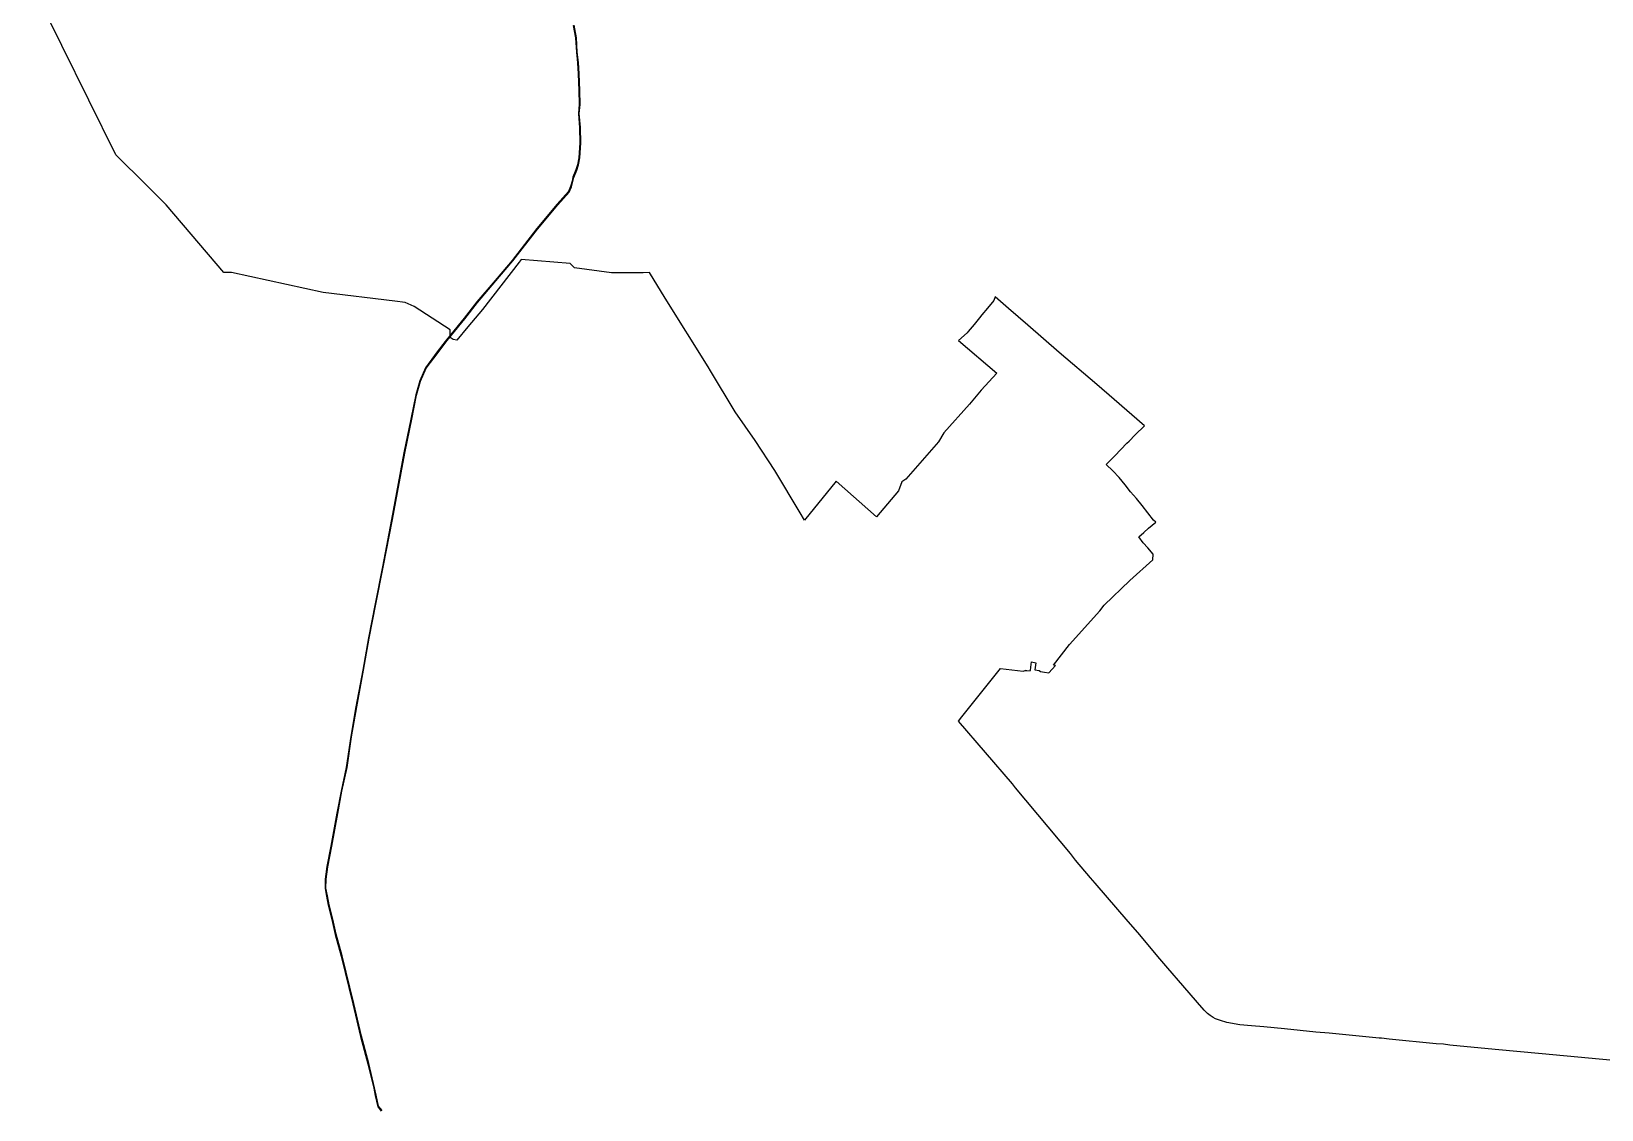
# Model space of a CAD drawing. Extents: x 896 to 2274771, y 652 to 548028.
# Drawn here: x 2232080 to 2239029, y 423140 to 427913 of the extents above; entities that cross this region are included whole.
import ezdxf

# ---------------------------------------------------------------- set-up
doc = ezdxf.new("R2010")
doc.units = 0
doc.header["$MEASUREMENT"] = 0
doc.layers.add('MUNICIPAL', color=14, linetype='CONTINUOUS')
doc.layers.add('Z', color=30, linetype='CONTINUOUS')

msp = doc.modelspace()

# ---------------------------------------------------------------- linework, layer by layer
at = {"layer": 'MUNICIPAL', "linetype": 'Continuous'}
msp.add_lwpolyline([(2239286.81, 423338.32), (2238765.54, 423387.24), (2238558.03, 423406.57), (2238357.48, 423425.85), (2238329.01, 423428.89), (2238296.37, 423430.93), (2238089.17, 423451.57), (2238055.73, 423455.44), (2238044.45, 423456.62), (2237926.68, 423467.39), (2237822.89, 423477.71), (2237764.75, 423482.17), (2237625.7, 423497.15), (2237534.85, 423505.98), (2237479.81, 423510.39), (2237428.48, 423515.86), (2237371.12, 423526.18), (2237343.1, 423534.01), (2237319.94, 423540.99), (2237309.6, 423547.28), (2237296.87, 423556.57), (2237285.49, 423564.95), (2237269.78, 423580.01), (2237240.04, 423613.8), (2237175.63, 423689.05), (2237110.06, 423766.53), (2237074.28, 423807.03), (2236976.49, 423924.02), (2236934.16, 423972.82), (2236787.07, 424142.07), (2236766.79, 424165.41), (2236700.78, 424243.74), (2236691.75, 424255.61), (2236678.12, 424273.64), (2236435.93, 424564.52), (2236421.27, 424582.14), (2236182.41, 424859.22), (2236197.33, 424877.95), (2236298.27, 425004.63), (2236368.31, 425092.53), (2236468.43, 425080.63), (2236481.7, 425085.18), (2236481.43, 425082.34), (2236501.73, 425084.3), (2236503.35, 425098.38), (2236506.04, 425121.76), (2236525.28, 425118.05), (2236521.19, 425086.82), (2236539.39, 425083.48), (2236545.5, 425079.72), (2236545.5, 425079.71), (2236562.96, 425076.78), (2236583.23, 425073.38), (2236611.63, 425105.68), (2236602.69, 425107.83), (2236674.32, 425198.03), (2236808.07, 425347.47), (2236827.08, 425373.36), (2236940.54, 425481.49), (2237043.62, 425573.57), (2237045.03, 425598.21), (2237020.45, 425625.92), (2236999.77, 425648.82), (2236981.12, 425676.04), (2237002.8, 425694.38), (2237023.69, 425713.12), (2237040.53, 425726.75), (2237055.82, 425740.8), (2237046.57, 425748.9), (2237020.74, 425781.81), (2236995.4, 425814.08), (2236970.25, 425844.31), (2236944.57, 425875.19), (2236919.95, 425905.8), (2236893.5, 425937.95), (2236865.61, 425967.02), (2236837.2, 425995.46), (2236838.42, 425996.71), (2236863.44, 426022.26), (2236874.14, 426033.27), (2236901.69, 426061.61), (2236928.67, 426089.27), (2236938.16, 426098.99), (2236965.08, 426126.61), (2237006.79, 426166.59), (2236871.67, 426283.91), (2236794.9, 426350.03), (2236628.79, 426490.81), (2236490.17, 426612.55), (2236404.73, 426686.63), (2236344.47, 426738.36), (2236339.26, 426721.47), (2236311.2, 426687.43), (2236286.38, 426657.3), (2236275.61, 426644.24), (2236251.6, 426615.12), (2236225.62, 426583.61), (2236220.71, 426577.63), (2236183.3, 426544.19), (2236352.09, 426399.09), (2236283.94, 426324.94), (2236231.78, 426262.41), (2236118.25, 426135.74), (2236095.12, 426096.05), (2235949.93, 425930.6), (2235932.54, 425918.83), (2235917.32, 425878.38), (2235820.45, 425764.22), (2235641.66, 425921.92), (2235501.77, 425749.59), (2235481.94, 425782.01), (2235370.42, 425968.79), (2235283.36, 426102.22), (2235194.98, 426228.84), (2235084.61, 426410.86), (2235074.47, 426427.77), (2234885.1, 426731.13), (2234815.1, 426844.73), (2234786.7, 426843.97), (2234646.56, 426843.3), (2234483.21, 426866.32), (2234463.76, 426885.47), (2234247.79, 426903.5), (2234238.33, 426891.76), (2234075.68, 426682.31), (2234011.91, 426604.89), (2233963.24, 426546.34), (2233946.07, 426548.42), (2233932.97, 426557.49), (2233933.07, 426591.8), (2233773.45, 426694.29), (2233733.48, 426712.35), (2233687.48, 426718.53), (2233370.62, 426756.43), (2232964.83, 426845.69), (2232931.82, 426845.84), (2232676.61, 427144.23), (2232589.54, 427232.4), (2232453.34, 427366.89), (2232213.92, 427850.1), (2232079.54, 428122.51)], dxfattribs=at)
at = {"layer": 'Z', "linetype": 'Continuous'}
for points in [[(2234477.77, 427938.47), (2234487.41, 427883.98), (2234491.71, 427820.36), (2234496.91, 427774.07), (2234500.03, 427724.15), (2234502.94, 427650.47), (2234504.39, 427589.41), (2234500.44, 427549.47), (2234505.78, 427486.17), (2234507.23, 427419.81), (2234503.07, 427353.5), (2234496.98, 427322.62), (2234489.22, 427299.54), (2234476.46, 427266.96), (2234472.58, 427249.11), (2234466.33, 427225.72), (2234456.69, 427203.77), (2234406.51, 427147.87), (2234317.16, 427039.48), (2234207.89, 426899.04), (2234132.81, 426810.68), (2234050.56, 426715.36), (2233995.04, 426642.59), (2233935.37, 426571.02), (2233910.5, 426540.01), (2233876.2, 426493.87), (2233823.44, 426423.42), (2233798.25, 426365.16), (2233780.39, 426303.75), (2233758.85, 426196.6), (2233728.5, 426046.86), (2233695.22, 425872.12), (2233673.19, 425752.2), (2233633.06, 425542.27), (2233600.76, 425378.26), (2233570.92, 425227.69), (2233545.94, 425085.14), (2233515.9, 424923.21), (2233492.7, 424790.74), (2233472.81, 424654.87), (2233450.01, 424549.62), (2233431.27, 424451.47), (2233405.17, 424306.38), (2233387.08, 424215.64), (2233380.08, 424159.36), (2233379.16, 424118.91), (2233386.21, 424085.15), (2233393.11, 424044.55), (2233409.93, 423981.44), (2233424.08, 423915.54), (2233450.7, 423818.43), (2233502.82, 423607.71), (2233536.32, 423463.91), (2233568.43, 423341.92), (2233594.77, 423234.78), (2233601.61, 423202.12), (2233612.69, 423152.59), (2233619.59, 423142.82), (2233628.11, 423133.4)], [(2233631.68, 423136.08), (2233622.61, 423146.12), (2233616.43, 423154.88), (2233605.56, 423203.44), (2233598.71, 423236.14), (2233572.35, 423343.4), (2233540.24, 423465.36), (2233506.75, 423609.13), (2233454.61, 423819.94), (2233428, 423916.98), (2233413.86, 423982.87), (2233397.06, 424045.87), (2233390.18, 424086.34), (2233383.23, 424119.65), (2233384.13, 424159.31), (2233391.08, 424215.18), (2233409.15, 424305.79), (2233435.25, 424450.9), (2233453.97, 424548.97), (2233476.79, 424654.32), (2233496.7, 424790.28), (2233519.88, 424922.67), (2233549.92, 425084.6), (2233574.9, 425227.12), (2233604.73, 425377.64), (2233637.03, 425541.66), (2233677.17, 425751.62), (2233699.2, 425871.55), (2233732.47, 426046.24), (2233762.81, 426195.95), (2233784.31, 426302.91), (2233802.03, 426363.84), (2233826.88, 426421.3), (2233879.31, 426491.31), (2233913.56, 426537.39), (2233938.34, 426568.29), (2233998.06, 426639.9), (2234053.55, 426712.64), (2234135.72, 426807.87), (2234210.87, 426896.32), (2234320.17, 427036.79), (2234409.42, 427145.05), (2234460.03, 427201.44), (2234470.13, 427224.43), (2234476.51, 427248.29), (2234480.33, 427265.87), (2234492.99, 427298.2), (2234500.89, 427321.7), (2234507.1, 427353.18), (2234511.3, 427420.02), (2234509.83, 427486.73), (2234504.52, 427549.74), (2234508.46, 427589.53), (2234507, 427650.92), (2234504.08, 427724.69), (2234500.95, 427774.79), (2234495.75, 427821.09), (2234491.45, 427884.86), (2234481.7, 427939.95)]]:
    msp.add_lwpolyline(points, dxfattribs=at)

doc.saveas('drawing.dxf')
